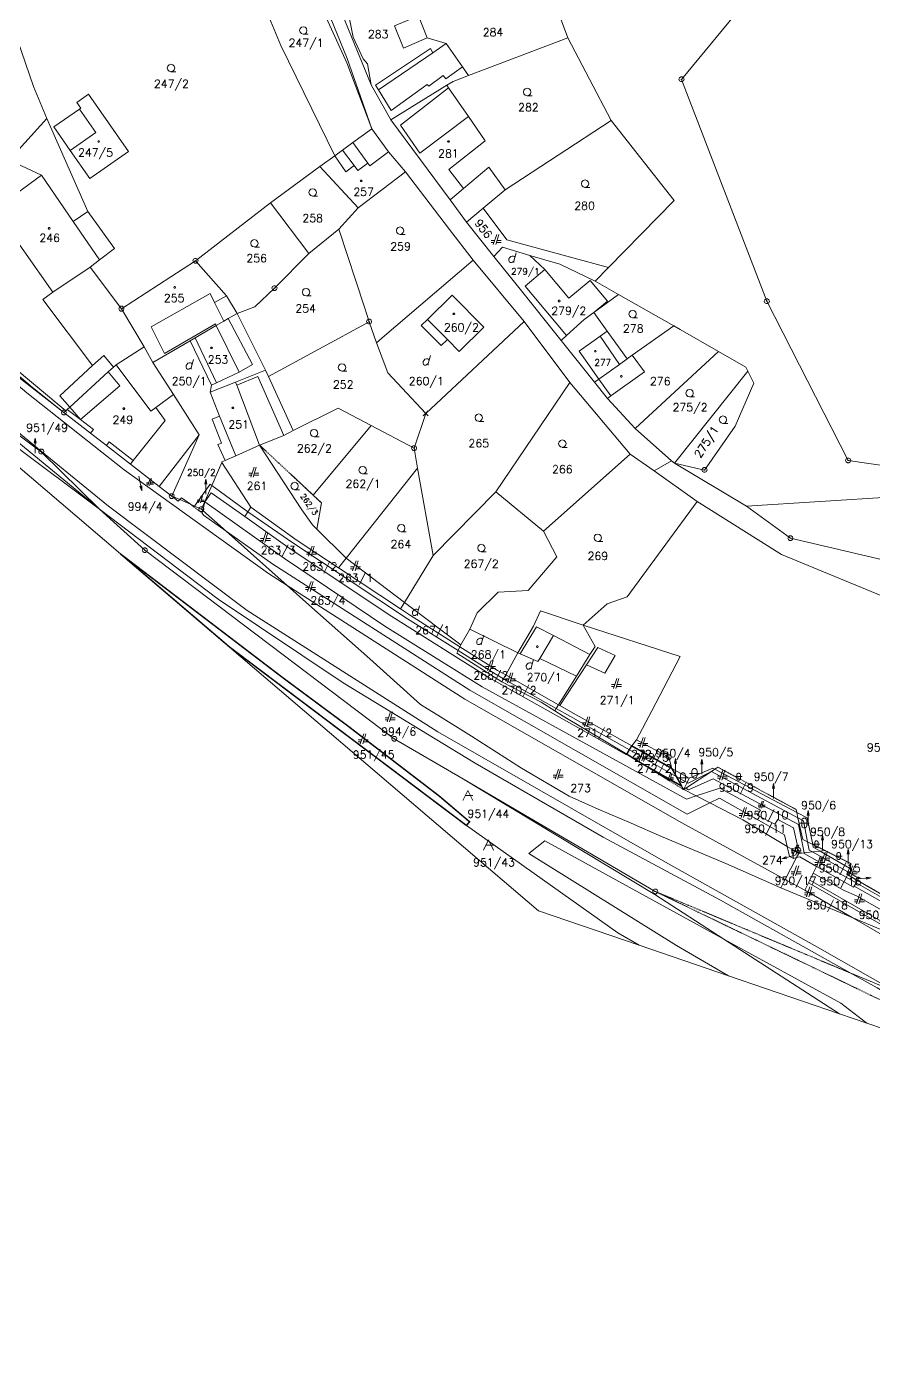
# Model space of a CAD drawing. Extents: x -443817 to 3, y -1171930 to -442383.
# Drawn here: x -443044.8 to -442875.6, y -1171277 to -1171011.7 of the extents above; entities that cross this region are included whole.
import ezdxf
from ezdxf.enums import TextEntityAlignment as Align

# ---------------------------------------------------------------- set-up
doc = ezdxf.new("R2010")
doc.units = 0
doc.header["$LTSCALE"] = 0.5
doc.header["$PDMODE"] = 3
doc.header["$PDSIZE"] = 0.5
for name, pattern in [('DASHDOT', [25.4, 12.7, -6.35, 0, -6.35]), ('DOT', [0.25, 0, -0.25]), ('HIDDEN', [0.375, 0.25, -0.125])]:
    doc.linetypes.add(name, pattern=pattern)
for name, color, linetype, lineweight in [('KATUZ', 7, 'Continuous', 0), ('KLADPAR', 7, 'Continuous', 0), ('ZAPPAR', 7, 'Continuous', 0), ('ZNACKY', 7, 'Continuous', 0), ('ZUOB', 7, 'Continuous', 0)]:
    doc.layers.add(name, color=color, linetype=linetype, lineweight=lineweight)
doc.styles.add('ROMANS', font='romans.shx', dxfattribs={"height": 0.2})

# ---------------------------------------------------------------- blocks, each defined once
blk = doc.blocks.new('$5')
at = {"color": 0}
blk.add_line((-0.12, 0), (0.12, 0), dxfattribs=at)
at = {"color": 0, "flags": 128}
blk.add_lwpolyline([(0.15, 0.48), (0.4, 0.3), (0.5, 0.01), (0.4, -0.28), (0.15, -0.46), (-0.16, -0.46), (-0.41, -0.28), (-0.51, 0.01), (-0.41, 0.3), (-0.16, 0.48), (0.15, 0.48)], dxfattribs=at)
blk = doc.blocks.new('$432')
at = {"color": 0}
for p, q in [((-0.32, 0.8), (-1, 0.8)), ((-1, 0.4), (-0.46, 0.4)), ((0.1, 2), (-0.6, 0)), ((-0.1, 0), (0.5, 2)), ((0.02, 0.4), (1, 0.4)), ((1, 0.8), (0.14, 0.8))]:
    blk.add_line(p, q, dxfattribs=at)
blk = doc.blocks.new('$489')
at = {"color": 0}
blk.add_line((-0.2, 2), (0, 3), dxfattribs=at)
at = {"color": 0, "flags": 128}
blk.add_lwpolyline([(0, 0), (0, 3), (0.2, 2)], dxfattribs=at)
blk = doc.blocks.new('$42')
at = {"color": 0, "flags": 128}
for points in [[(-1, 1), (0.27, 1), (1, 1)], [(-0.5, 1.5), (-0.4, 1.79), (-0.15, 1.97), (0.16, 1.97), (0.41, 1.79), (0.51, 1.5), (0.51, 0.5), (0.41, 0.21), (0.16, 0.03), (-0.15, 0.03), (-0.4, 0.21), (-0.5, 0.5), (-0.5, 1.5)]]:
    blk.add_lwpolyline(points, dxfattribs=at)
blk = doc.blocks.new('$45')
at = {"color": 0, "flags": 128}
blk.add_lwpolyline([(0.09, 0.15), (0.18, 0), (0.09, -0.15), (-0.09, -0.15), (-0.18, 0), (-0.09, 0.15), (0.09, 0.15)], dxfattribs=at)
blk = doc.blocks.new('$431')
at = {"color": 0}
blk.add_line((0.63, 0.99), (0.9, 1.89), dxfattribs=at)
at = {"color": 0, "flags": 128}
blk.add_lwpolyline([(0.45, 0), (0.45, 0.27), (0.63, 0.99), (0.54, 1.17), (0.36, 1.26), (0.09, 1.26), (-0.18, 1.17), (-0.36, 0.99), (-0.54, 0.72), (-0.54, 0.36), (-0.45, 0.09), (-0.27, 0), (0, 0), (0.18, 0.09), (0.45, 0.27)], dxfattribs=at)
blk = doc.blocks.new('$30')
at = {"color": 0, "flags": 128}
blk.add_lwpolyline([(0, 0), (-0.38, 0.1), (-0.65, 0.37), (-0.75, 0.74), (-0.65, 1.11), (-0.38, 1.38), (-0.01, 1.48), (0.36, 1.38), (0.63, 1.11), (0.73, 0.73), (0.63, 0.35), (0.36, 0.08), (-0.02, -0.02), (0.98, -0.02)], dxfattribs=at)
blk = doc.blocks.new('$435')
at = {"color": 0}
blk.add_line((1, 1), (-0.5, 1), dxfattribs=at)
at = {"color": 0, "flags": 128}
blk.add_lwpolyline([(-1, 0), (0, 2), (1, 0)], dxfattribs=at)

msp = doc.modelspace()

# ---------------------------------------------------------------- linework, layer by layer
at = {"layer": 'KATUZ', "color": 7, "linetype": 'Continuous', "flags": 128}
msp.add_lwpolyline([(-442559.78, -1171447.85), (-442637.61, -1171398.25), (-442672.87, -1171375.73), (-442714.3, -1171344.19), (-442731.29, -1171334.99), (-442732.69, -1171323.95), (-442733.02, -1171321.32), (-442788.88, -1171269.23), (-442833.08, -1171235.49), (-442866.25, -1171214.57), (-442876.87, -1171210.94), (-442882.35, -1171209.06), (-442904.52, -1171201.48), (-442922.4, -1171195.36), (-442942.49, -1171188.49), (-443004.25, -1171135.77), (-443026.07, -1171117.15), (-443121.47, -1171035.71), (-443131.1, -1171029.77), (-443133.54, -1171028.27), (-443137.31, -1171025.94), (-443161.32, -1171011.14)], dxfattribs=at)
at = {"layer": 'KLADPAR', "color": 7, "linetype": 'Continuous'}
for p, q in [((-442975.94, -1171091.49), (-442987.52, -1171105.44)), ((-442980.92, -1171118.04), (-442986.8, -1171112.23)), ((-442915.86, -1171160.02), (-442912.4, -1171161.96)), ((-442907.24, -1171160.19), (-442907.93, -1171160.64)), ((-442957.83, -1171162.01), (-442919.16, -1171184.63)), ((-442913.89, -1171163.55), (-442913.48, -1171164.27)), ((-442891.01, -1171168.24), (-442890.88, -1171168.83)), ((-442880.89, -1171181.2), (-442880.69, -1171180.72)), ((-442880.69, -1171180.72), (-442880.37, -1171179.99))]:
    msp.add_line(p, q, dxfattribs=at)
at = {"layer": 'KLADPAR', "color": 7, "linetype": 'DASHDOT'}
for p, q in [((-442987.52, -1171105.44), (-442998.26, -1171095.41)), ((-442921.74, -1171159.13), (-442913.48, -1171164.27)), ((-442907.93, -1171160.64), (-442913.07, -1171164)), ((-442891.01, -1171168.24), (-442906.63, -1171159.79)), ((-442878.76, -1171182.42), (-442880.89, -1171181.2)), ((-442880.18, -1171200.91), (-442919.16, -1171184.63))]:
    msp.add_line(p, q, dxfattribs=at)
at = {"layer": 'KLADPAR', "color": 7, "linetype": 'DOT'}
for p, q in [((-442923.87, -1171155.53), (-442915.86, -1171160.02)), ((-442913.48, -1171164.27), (-442921.74, -1171159.13)), ((-442913.07, -1171164), (-442907.93, -1171160.64)), ((-442906.63, -1171159.79), (-442891.01, -1171168.24)), ((-442887.69, -1171175.23), (-442885.22, -1171176.47)), ((-442880.89, -1171181.2), (-442878.76, -1171182.42))]:
    msp.add_line(p, q, dxfattribs=at)
at = {"layer": 'KLADPAR', "color": 7, "linetype": 'Continuous', "flags": 128}
for points in [[(-442936.63, -1171014.01), (-442956.52, -1171021.51), (-442957.7, -1171019.81), (-442960.94, -1171015.15), (-442964.74, -1171014.03), (-442966.51, -1171009.58), (-442967.75, -1171006.44), (-442975.84, -1171009.07), (-442977.67, -1171002.59), (-442972.64, -1170999.98), (-442975.05, -1170995.21), (-442983.94, -1171000), (-442985.28, -1170997.61), (-442948.54, -1170970.17), (-442944.29, -1170970.9), (-442938.88, -1170975.48), (-442935.77, -1170979.51), (-442935.7, -1170983.8), (-442936.45, -1170990.21), (-442939.16, -1171007.21), (-442936.63, -1171014.01)], [(-443002.01, -1170991.91), (-443001.34, -1170997.85), (-442994.03, -1171015.55), (-442983.21, -1171037.57), (-442986.21, -1171039.73), (-442996.08, -1171046.96), (-443011.06, -1171058.57), (-443025.87, -1171068.15), (-443032.12, -1171059.83), (-443030.24, -1171058.39), (-443027.28, -1171056.12), (-443032.58, -1171048.72), (-443040.75, -1171030.1), (-443043.42, -1171023.74), (-443048.97, -1171007.61), (-443044.17, -1171005.02), (-443033.14, -1170994.4), (-443031.59, -1170993.27), (-443020.97, -1170985.51), (-443019.3, -1170984.29), (-443016.28, -1170985.23), (-443012.63, -1170986.36), (-443006.01, -1170989.2), (-443002.01, -1170991.91)], [(-443001.34, -1170997.85), (-443002.01, -1170991.91), (-442998.07, -1170994.75), (-442992.83, -1170999.13), (-442989.09, -1171002.97), (-442985.25, -1171009.18), (-442980.78, -1171018.97), (-442975.84, -1171032.16), (-442979.64, -1171034.93), (-442981.71, -1171036.44), (-442983.21, -1171037.57), (-442994.03, -1171015.55), (-443001.34, -1170997.85)], [(-442956.52, -1171021.51), (-442959.57, -1171022.74), (-442960.8, -1171023.49), (-442972.05, -1171030.36), (-442975.96, -1171023.38), (-442976.65, -1171019.19), (-442977.56, -1171018.19), (-442979.55, -1171013.87), (-442981.42, -1171004.49), (-442983.94, -1171000), (-442975.05, -1170995.21), (-442972.64, -1170999.98), (-442977.67, -1171002.59), (-442975.84, -1171009.07), (-442967.75, -1171006.44), (-442966.51, -1171009.58), (-442964.74, -1171014.03), (-442960.94, -1171015.15), (-442957.7, -1171019.81), (-442956.52, -1171021.51)], [(-442927.96, -1171030.53), (-442949.15, -1171044.41), (-442952.42, -1171039.88), (-442957.48, -1171044.11), (-442960.42, -1171040.31), (-442953.13, -1171034.59), (-442956.5, -1171029.72), (-442960.47, -1171023.97), (-442960.8, -1171023.49), (-442959.57, -1171022.74), (-442956.52, -1171021.51), (-442936.63, -1171014.01), (-442927.96, -1171030.53)], [(-443034.78, -1171026.94), (-443034.01, -1171028.05), (-443034.28, -1171028.24), (-443039.38, -1171031.77), (-443036.11, -1171036.51), (-443032.18, -1171042.12), (-443024.43, -1171036.72), (-443032.42, -1171025.25), (-443034.78, -1171026.94)], [(-443034.01, -1171028.05), (-443034.78, -1171026.94), (-443032.42, -1171025.25), (-443024.43, -1171036.72), (-443032.18, -1171042.12), (-443036.11, -1171036.51), (-443039.38, -1171031.77), (-443034.28, -1171028.24), (-443034.01, -1171028.05)], [(-442949.15, -1171044.41), (-442953.53, -1171048.03), (-442956.91, -1171050.83), (-442960.18, -1171046.37), (-442972.05, -1171030.36), (-442960.8, -1171023.49), (-442960.47, -1171023.97), (-442956.5, -1171029.72), (-442953.13, -1171034.59), (-442960.42, -1171040.31), (-442957.48, -1171044.11), (-442952.42, -1171039.88), (-442949.15, -1171044.41)], [(-443032.12, -1171059.83), (-443025.87, -1171068.15), (-443021.33, -1171075.75), (-443026.89, -1171079.34), (-443027.45, -1171079.81), (-443028.55, -1171080.74), (-443036.21, -1171087.84), (-443038.21, -1171085.58), (-443031.66, -1171079.53), (-443041.56, -1171066.31), (-443039.56, -1171064.81), (-443051.24, -1171048.29), (-443041.87, -1171041.48), (-443047.81, -1171038.67), (-443048.28, -1171038.45), (-443040.75, -1171030.1), (-443032.58, -1171048.72), (-443027.28, -1171056.12), (-443030.24, -1171058.39), (-443032.12, -1171059.83)], [(-442953.53, -1171048.03), (-442949.15, -1171044.41), (-442927.96, -1171030.53), (-442915.39, -1171046.52), (-442928.5, -1171059.91), (-442948.81, -1171054.37), (-442953.53, -1171048.03)], [(-442986.21, -1171039.73), (-442983.21, -1171037.57), (-442981.71, -1171036.44), (-442979.64, -1171034.93), (-442975.84, -1171032.16), (-442972.47, -1171036.81), (-442969.07, -1171040.76), (-442978.57, -1171048), (-442986.21, -1171039.73)], [(-443047.81, -1171038.67), (-443041.87, -1171041.48), (-443051.24, -1171048.29), (-443039.56, -1171064.81), (-443041.56, -1171066.31), (-443031.66, -1171079.53), (-443038.21, -1171085.58), (-443036.21, -1171087.84), (-443036.69, -1171088.29), (-443036.96, -1171088.54), (-443037.36, -1171088.91), (-443043.61, -1171083.91), (-443067.11, -1171064.02), (-443072.41, -1171059.11), (-443078.53, -1171051.75), (-443048.28, -1171038.45), (-443047.81, -1171038.67)], [(-443085.27, -1171062.37), (-443080.21, -1171066.36), (-443067.74, -1171077.26), (-443065.88, -1171078.81), (-443053.6, -1171089.08), (-443030.25, -1171108.2), (-443047.75, -1171095.07), (-443111.09, -1171041.93), (-443112.34, -1171040.41), (-443107.67, -1171044.71), (-443085.27, -1171062.37)], [(-442982.43, -1171052.27), (-442988.43, -1171057.09), (-442996.08, -1171046.96), (-442986.21, -1171039.73), (-442978.57, -1171048), (-442982.43, -1171052.27)], [(-442974.85, -1171074.97), (-442976.35, -1171070.74), (-442977.31, -1171067.82), (-442982.43, -1171052.27), (-442978.57, -1171048), (-442969.07, -1171040.76), (-442960.27, -1171052.28), (-442955.56, -1171058.45), (-442973.73, -1171074), (-442974.85, -1171074.97)], [(-442988.43, -1171057.09), (-442995.27, -1171064.03), (-442999.22, -1171067.74), (-443002.72, -1171069.07), (-443004.87, -1171065.58), (-443011.06, -1171058.57), (-442996.08, -1171046.96), (-442988.43, -1171057.09)], [(-442948.81, -1171054.37), (-442928.5, -1171059.91), (-442931.16, -1171062.67), (-442938.23, -1171059.25), (-442944.23, -1171057.48), (-442949.73, -1171055.85), (-442951.43, -1171057.68), (-442956.91, -1171050.83), (-442953.53, -1171048.03), (-442948.81, -1171054.37)], [(-442976.35, -1171070.74), (-442996.44, -1171081.72), (-442997.09, -1171080.42), (-443002.72, -1171069.07), (-442999.22, -1171067.74), (-442995.27, -1171064.03), (-442988.43, -1171057.09), (-442982.43, -1171052.27), (-442977.31, -1171067.82), (-442976.35, -1171070.74)], [(-443009.89, -1171108.21), (-443009.59, -1171108.47), (-443004.9, -1171112.64), (-442992.73, -1171123.46), (-442996.49, -1171121.06), (-443025.31, -1171100.36), (-443044.78, -1171084.98), (-443068.17, -1171065.22), (-443078.9, -1171055.31), (-443077.75, -1171054.16), (-443072.41, -1171059.11), (-443067.41, -1171065.12), (-443053.79, -1171076.19), (-443037.36, -1171088.91), (-443032.02, -1171093.05), (-443028.84, -1171095.51), (-443024.07, -1171099.2), (-443018.31, -1171103.66), (-443015.8, -1171105.6), (-443014.21, -1171106.3), (-443012.08, -1171107.24), (-443011.27, -1171107.6), (-443009.89, -1171108.21)], [(-442926.53, -1171065.3), (-442931.42, -1171068.87), (-442928.72, -1171066.63), (-442932.15, -1171062.51), (-442936.42, -1171066.07), (-442941.24, -1171060.32), (-442945.17, -1171063.61), (-442936.91, -1171073.49), (-442938, -1171074.47), (-442946.43, -1171063.93), (-442951.43, -1171057.68), (-442949.73, -1171055.85), (-442944.23, -1171057.48), (-442938.23, -1171059.25), (-442931.16, -1171062.67), (-442926.53, -1171065.3)], [(-443037.36, -1171088.91), (-443053.79, -1171076.19), (-443067.41, -1171065.12), (-443072.41, -1171059.11), (-443067.11, -1171064.02), (-443043.61, -1171083.91), (-443037.36, -1171088.91)], [(-443002.72, -1171069.07), (-443004.52, -1171070.12), (-443005.39, -1171070.63), (-443006.9, -1171071.5), (-443011.15, -1171073.97), (-443012.15, -1171074.55), (-443019.62, -1171078.89), (-443021.33, -1171075.75), (-443025.87, -1171068.15), (-443011.06, -1171058.57), (-443004.87, -1171065.58), (-443002.72, -1171069.07)], [(-442965.05, -1171089.09), (-442972.63, -1171080.96), (-442974.85, -1171074.97), (-442973.73, -1171074), (-442955.56, -1171058.45), (-442945.38, -1171070.71), (-442965.05, -1171089.09)], [(-442933.37, -1171070.33), (-442936.91, -1171073.49), (-442945.17, -1171063.61), (-442941.24, -1171060.32), (-442936.42, -1171066.07), (-442932.15, -1171062.51), (-442928.72, -1171066.63), (-442931.42, -1171068.87), (-442933.37, -1171070.33)], [(-442960.71, -1171074.32), (-442958.39, -1171076.69), (-442953.44, -1171071.86), (-442959.73, -1171065.42), (-442964.71, -1171070.27), (-442965.96, -1171071.51), (-442961.94, -1171075.52), (-442960.71, -1171074.32)], [(-442958.39, -1171076.69), (-442960.71, -1171074.32), (-442961.94, -1171075.52), (-442965.96, -1171071.51), (-442964.71, -1171070.27), (-442959.73, -1171065.42), (-442953.44, -1171071.86), (-442958.39, -1171076.69)], [(-442923.78, -1171077.45), (-442924.79, -1171078.18), (-442928.75, -1171072.62), (-442931.42, -1171068.87), (-442926.53, -1171065.3), (-442915.47, -1171071.59), (-442923.78, -1171077.45)], [(-442997.09, -1171080.42), (-443003.07, -1171082.8), (-443008.14, -1171084.82), (-443007.86, -1171083.4), (-443012.15, -1171074.55), (-443011.15, -1171073.97), (-443006.9, -1171071.5), (-443005.39, -1171070.63), (-443004.52, -1171070.12), (-443002.72, -1171069.07), (-442997.09, -1171080.42)], [(-442991.55, -1171092.51), (-442996.44, -1171081.72), (-442976.35, -1171070.74), (-442974.85, -1171074.97), (-442972.63, -1171080.96), (-442965.05, -1171089.09), (-442967.37, -1171096.01), (-442975.94, -1171091.49), (-442982.52, -1171088.02), (-442991.55, -1171092.51)], [(-442963.55, -1171117.46), (-442966.66, -1171099.99), (-442967.37, -1171096.01), (-442965.05, -1171089.09), (-442945.38, -1171070.71), (-442936.21, -1171082.88), (-442951.04, -1171104.77), (-442963.55, -1171117.46)], [(-442924.79, -1171078.18), (-442926.31, -1171079.27), (-442930.42, -1171082.23), (-442931.29, -1171082.85), (-442938, -1171074.47), (-442936.91, -1171073.49), (-442933.37, -1171070.33), (-442931.42, -1171068.87), (-442928.75, -1171072.62), (-442924.79, -1171078.18)], [(-442906.54, -1171076.72), (-442923.2, -1171092.1), (-442928.71, -1171086.07), (-442931.29, -1171082.85), (-442930.42, -1171082.23), (-442926.31, -1171079.27), (-442924.79, -1171078.18), (-442923.78, -1171077.45), (-442915.47, -1171071.59), (-442914.21, -1171072.3), (-442906.54, -1171076.72)], [(-443015.8, -1171105.6), (-443018.31, -1171103.66), (-443024.07, -1171099.2), (-443028.84, -1171095.51), (-443032.02, -1171093.05), (-443037.36, -1171088.91), (-443036.96, -1171088.54), (-443036.69, -1171088.29), (-443036.21, -1171087.84), (-443028.55, -1171080.74), (-443027.45, -1171079.81), (-443026.89, -1171079.34), (-443021.33, -1171075.75), (-443019.62, -1171078.89), (-443015.48, -1171085.32), (-443010.32, -1171093.33), (-443015.8, -1171105.6)], [(-443005.13, -1171098.48), (-443005.77, -1171098.76), (-443005.83, -1171098.9), (-443007.82, -1171103.47), (-443008.13, -1171103.24), (-443011.27, -1171107.6), (-443012.08, -1171107.24), (-443014.21, -1171106.3), (-443015.8, -1171105.6), (-443010.32, -1171093.33), (-443015.48, -1171085.32), (-443019.62, -1171078.89), (-443012.15, -1171074.55), (-443007.86, -1171083.4), (-443008.14, -1171084.82), (-443006.28, -1171089.61), (-443007.73, -1171090.24), (-443005.84, -1171094.99), (-443006.62, -1171095.31), (-443005.13, -1171098.48)], [(-442900.68, -1171080.63), (-442915.32, -1171099.04), (-442915.95, -1171098.54), (-442923.2, -1171092.1), (-442906.54, -1171076.72), (-442901.08, -1171079.86), (-442900.68, -1171080.63)], [(-442998.26, -1171095.41), (-443003.02, -1171097.53), (-443005.13, -1171098.48), (-443006.62, -1171095.31), (-443005.84, -1171094.99), (-443007.73, -1171090.24), (-443006.28, -1171089.61), (-443008.14, -1171084.82), (-443003.07, -1171082.8), (-442997.09, -1171080.42), (-442996.44, -1171081.72), (-442991.55, -1171092.51), (-442993.4, -1171093.52), (-442998.26, -1171095.41)], [(-442915.32, -1171099.04), (-442900.68, -1171080.63), (-442899.43, -1171083.02), (-442903.22, -1171091.59), (-442909.32, -1171100.39), (-442915.32, -1171099.04)], [(-442980.92, -1171118.04), (-442982.47, -1171119.97), (-442990.96, -1171114.35), (-442999.97, -1171107.82), (-443005.83, -1171098.9), (-443005.77, -1171098.76), (-443005.13, -1171098.48), (-443003.02, -1171097.53), (-442998.26, -1171095.41), (-442989.82, -1171108.34), (-442987.69, -1171111.35), (-442986.8, -1171112.23), (-442980.92, -1171118.04)], [(-442933.55, -1171131.38), (-442942.11, -1171128.53), (-442943.49, -1171131.62), (-442946.63, -1171136.93), (-442956.21, -1171132.22), (-442954.75, -1171128.94), (-442950.56, -1171124.79), (-442944.57, -1171124.48), (-442938.81, -1171117.72), (-442941.5, -1171112.61), (-442924.16, -1171097.2), (-442919.41, -1171100.57), (-442910.81, -1171106.68), (-442924.8, -1171125.74), (-442928.79, -1171127.13), (-442933.55, -1171131.38)], [(-442970.11, -1171128.15), (-442968.32, -1171129.33), (-442958.2, -1171135.7), (-442958.57, -1171136.48), (-442958.82, -1171137), (-442949.81, -1171142.73), (-442942, -1171146.77), (-442939.26, -1171148.52), (-442937.55, -1171149.6), (-442924.86, -1171157.18), (-442924.94, -1171157.33), (-442952.55, -1171141.78), (-442971.85, -1171129.64), (-442992.16, -1171116.12), (-443001.23, -1171109.67), (-443007.91, -1171104.92), (-443009.19, -1171106.77), (-443009.59, -1171108.47), (-443009.89, -1171108.21), (-443007.82, -1171103.47), (-443005.83, -1171098.9), (-442999.97, -1171107.82), (-442990.96, -1171114.35), (-442982.47, -1171119.97), (-442970.11, -1171128.15)], [(-442956.21, -1171132.22), (-442958.01, -1171135.31), (-442969.31, -1171126.84), (-442963.55, -1171117.46), (-442951.04, -1171104.77), (-442941.5, -1171112.61), (-442938.81, -1171117.72), (-442944.57, -1171124.48), (-442950.56, -1171124.79), (-442954.75, -1171128.94), (-442956.21, -1171132.22)], [(-442910.98, -1171165.54), (-442908.27, -1171166.92), (-442901.66, -1171170.29), (-442892.79, -1171175.62), (-442891.88, -1171176.17), (-442891.5, -1171178.01), (-442890.93, -1171177.87), (-442893.2, -1171182.24), (-442913.87, -1171170.9), (-442957.2, -1171146.16), (-442992.73, -1171123.46), (-443004.9, -1171112.64), (-443009.59, -1171108.47), (-443009.19, -1171106.77), (-442993.27, -1171118.1), (-442973.25, -1171131.61), (-442953.76, -1171143.71), (-442912.94, -1171166.21), (-442910.98, -1171165.54)], [(-442893.2, -1171182.24), (-442893.6, -1171183), (-442894.07, -1171183.9), (-442905.03, -1171179.05), (-442917.95, -1171173.66), (-442923.95, -1171170.95), (-442930.59, -1171168.17), (-442936.34, -1171165.61), (-442945.88, -1171159.98), (-442955.92, -1171153.59), (-442962.64, -1171149.36), (-442964.66, -1171148.14), (-442966.1, -1171147.27), (-442976.24, -1171138.15), (-442988.4, -1171127.31), (-442992.73, -1171123.46), (-442957.2, -1171146.16), (-442913.87, -1171170.9), (-442893.2, -1171182.24)], [(-442958.01, -1171135.31), (-442958.2, -1171135.7), (-442968.32, -1171129.33), (-442970.11, -1171128.15), (-442969.31, -1171126.84), (-442958.01, -1171135.31)], [(-442933.55, -1171131.38), (-442931.18, -1171135.65), (-442932.21, -1171137.28), (-442934.91, -1171141.57), (-442938.53, -1171147.3), (-442949.05, -1171141.35), (-442946.63, -1171136.93), (-442943.49, -1171131.62), (-442942.11, -1171128.53), (-442933.55, -1171131.38)], [(-442922.92, -1171154.35), (-442923.87, -1171155.53), (-442935.59, -1171148.96), (-442938.23, -1171147.47), (-442938.53, -1171147.3), (-442934.91, -1171141.57), (-442932.21, -1171137.28), (-442931.18, -1171135.65), (-442933.55, -1171131.38), (-442914.17, -1171137.69), (-442919.85, -1171148.49), (-442922.92, -1171154.35)], [(-442946.63, -1171136.93), (-442949.05, -1171141.35), (-442950.67, -1171140.43), (-442958.2, -1171135.7), (-442958.01, -1171135.31), (-442956.21, -1171132.22), (-442946.63, -1171136.93)], [(-442958.2, -1171135.7), (-442950.67, -1171140.43), (-442949.05, -1171141.35), (-442949.47, -1171142.11), (-442949.81, -1171142.73), (-442958.82, -1171137), (-442958.57, -1171136.48), (-442958.2, -1171135.7)], [(-442949.05, -1171141.35), (-442938.53, -1171147.3), (-442938.96, -1171148.03), (-442939.26, -1171148.52), (-442942, -1171146.77), (-442949.81, -1171142.73), (-442949.47, -1171142.11), (-442949.05, -1171141.35)], [(-442889.41, -1171176.9), (-442890.48, -1171177.01), (-442891.88, -1171176.17), (-442891.9, -1171176.08), (-442890.66, -1171175.79), (-442891.5, -1171171.93), (-442894.64, -1171170.23), (-442895.28, -1171171.2), (-442898.77, -1171169.35), (-442898.16, -1171168.35), (-442906.29, -1171163.95), (-442910.98, -1171165.54), (-442913.48, -1171164.27), (-442913.07, -1171164), (-442912.51, -1171164.32), (-442907.57, -1171162.09), (-442890.52, -1171171.22), (-442889.41, -1171176.9)], [(-442891.9, -1171176.08), (-442891.88, -1171176.17), (-442892.79, -1171175.62), (-442901.66, -1171170.29), (-442908.27, -1171166.92), (-442910.98, -1171165.54), (-442906.29, -1171163.95), (-442898.16, -1171168.35), (-442898.77, -1171169.35), (-442895.28, -1171171.2), (-442894.64, -1171170.23), (-442891.5, -1171171.93), (-442890.66, -1171175.79), (-442891.9, -1171176.08)], [(-442890.64, -1171169.91), (-442890.88, -1171168.83), (-442888.82, -1171169.92), (-442887.69, -1171175.23), (-442888.72, -1171174.71), (-442889.68, -1171174.23), (-442890.64, -1171169.91)], [(-442879.04, -1171182.92), (-442879.4, -1171183.55), (-442879.57, -1171183.78), (-442880.75, -1171183.13), (-442886.94, -1171179.66), (-442890.29, -1171177.72), (-442890.93, -1171177.87), (-442890.48, -1171177.01), (-442889.41, -1171176.9), (-442889.38, -1171177.07), (-442879.04, -1171182.92)], [(-442886.94, -1171179.66), (-442887.61, -1171180.94), (-442888.28, -1171182.34), (-442888.53, -1171182.87), (-442889.28, -1171184.39), (-442893.2, -1171182.24), (-442890.93, -1171177.87), (-442890.29, -1171177.72), (-442886.94, -1171179.66)], [(-442888.28, -1171182.34), (-442863.23, -1171196.74), (-442867.52, -1171194.95), (-442879.82, -1171189.83), (-442894.07, -1171183.9), (-442893.6, -1171183), (-442893.2, -1171182.24), (-442889.28, -1171184.39), (-442888.53, -1171182.87), (-442888.28, -1171182.34)], [(-442878.94, -1171185.48), (-442849.7, -1171202.05), (-442828.23, -1171215.56), (-442851.55, -1171201.6), (-442863.23, -1171196.74), (-442888.28, -1171182.34), (-442887.61, -1171180.94), (-442881.38, -1171184.42), (-442878.94, -1171185.48)]]:
    msp.add_lwpolyline(points, close=True, dxfattribs=at)
for points in [[(-442882.43, -1170984.06), (-442913.91, -1171022.3), (-442896.86, -1171066.67), (-442880.6, -1171098.47), (-442871.89, -1171099.74)], [(-442576.87, -1171137.91), (-442596.34, -1171133.34), (-442627.72, -1171129.85), (-442629.6, -1171133.48), (-442677.26, -1171120.03), (-442727.09, -1171101.34), (-442743.65, -1171097.57), (-442784.04, -1171094.89), (-442797.26, -1171089.37), (-442811.81, -1171092.15), (-442860.78, -1171101.18), (-442871.76, -1171102.18), (-442871.89, -1171099.74), (-442880.6, -1171098.47), (-442896.86, -1171066.67), (-442913.91, -1171022.3), (-442882.43, -1170984.06)], [(-442981.42, -1171004.49), (-442979.55, -1171013.87), (-442977.56, -1171018.19), (-442976.65, -1171019.19), (-442975.96, -1171023.38), (-442972.05, -1171030.36), (-442960.18, -1171046.37), (-442956.91, -1171050.83), (-442951.43, -1171057.68), (-442946.43, -1171063.93), (-442938, -1171074.47), (-442931.29, -1171082.85), (-442928.71, -1171086.07), (-442923.2, -1171092.1), (-442915.95, -1171098.54), (-442919.41, -1171100.57), (-442924.16, -1171097.2), (-442936.21, -1171082.88), (-442945.38, -1171070.71), (-442955.56, -1171058.45), (-442960.27, -1171052.28), (-442969.07, -1171040.76), (-442972.47, -1171036.81), (-442975.84, -1171032.16), (-442980.78, -1171018.97), (-442985.25, -1171009.18)], [(-442870.29, -1171119.16), (-442892.14, -1171114.01), (-442900.95, -1171107.6), (-442915.32, -1171099.04), (-442915.32, -1171099.04), (-442909.32, -1171100.39), (-442903.22, -1171091.59), (-442899.43, -1171083.02), (-442900.68, -1171080.63), (-442901.08, -1171079.86), (-442906.54, -1171076.72), (-442914.21, -1171072.3), (-442915.47, -1171071.59), (-442926.53, -1171065.3), (-442931.16, -1171062.67), (-442928.5, -1171059.91), (-442915.39, -1171046.52), (-442927.96, -1171030.53), (-442936.63, -1171014.01), (-442939.16, -1171007.21)], [(-443048.97, -1171007.61), (-443043.42, -1171023.74), (-443040.75, -1171030.1), (-443048.28, -1171038.45), (-443078.53, -1171051.75), (-443081.43, -1171048.81), (-443063.93, -1171040.16), (-443056.19, -1171036.33), (-443051.83, -1171033.17), (-443049.58, -1171031), (-443047.86, -1171026.58), (-443048.95, -1171021.49), (-443052.24, -1171012.85), (-443053.62, -1171008.14)], [(-443026.07, -1171117.15), (-443121.47, -1171035.71), (-443131.1, -1171029.77), (-443133.54, -1171028.27), (-443130.11, -1171024.03), (-443112.34, -1171040.41), (-443111.09, -1171041.93), (-443047.75, -1171095.07), (-443030.25, -1171108.2), (-443021.18, -1171116.41), (-442971.33, -1171154.1), (-442957.83, -1171162.01), (-442919.27, -1171185.23), (-442905.44, -1171194.16), (-442882.35, -1171209.06)], [(-443068.17, -1171065.22), (-443044.78, -1171084.98), (-443025.31, -1171100.36), (-442996.49, -1171121.06), (-442992.73, -1171123.46), (-442988.4, -1171127.31), (-442976.24, -1171138.15), (-442966.1, -1171147.27), (-442964.66, -1171148.14), (-442962.64, -1171149.36), (-442955.92, -1171153.59), (-442945.88, -1171159.98), (-442936.34, -1171165.61), (-442930.59, -1171168.17), (-442923.95, -1171170.95), (-442917.95, -1171173.66), (-442905.03, -1171179.05), (-442894.07, -1171183.9), (-442879.82, -1171189.83), (-442867.52, -1171194.95)], [(-442870.94, -1171204.76), (-442880.18, -1171200.91), (-442906.13, -1171186.39), (-442929.57, -1171173.75), (-442955.13, -1171159), (-442981.56, -1171142.9), (-443006.53, -1171126.23), (-443030.25, -1171108.2), (-443041.83, -1171096.82), (-443065.88, -1171078.81)], [(-442998.26, -1171095.41), (-442993.4, -1171093.52), (-442991.55, -1171092.51), (-442982.52, -1171088.02), (-442975.94, -1171091.49)], [(-442987.52, -1171105.44), (-442975.94, -1171091.49), (-442967.37, -1171096.01), (-442966.66, -1171099.99), (-442980.92, -1171118.04)], [(-442986.8, -1171112.23), (-442987.69, -1171111.35), (-442989.82, -1171108.34), (-442998.26, -1171095.41)], [(-442850.46, -1171135.18), (-442893.9, -1171117.27), (-442910.81, -1171106.68), (-442919.41, -1171100.57), (-442915.95, -1171098.54), (-442915.32, -1171099.04), (-442900.95, -1171107.6), (-442892.14, -1171114.01), (-442870.29, -1171119.16)], [(-442913.48, -1171164.27), (-442910.98, -1171165.54), (-442912.94, -1171166.21), (-442953.76, -1171143.71), (-442973.25, -1171131.61), (-442993.27, -1171118.1), (-443009.19, -1171106.77), (-443007.91, -1171104.92), (-443001.23, -1171109.67), (-442992.16, -1171116.12), (-442971.85, -1171129.64), (-442952.55, -1171141.78), (-442924.94, -1171157.33), (-442924.86, -1171157.18)], [(-443030.25, -1171108.2), (-443006.53, -1171126.23), (-442981.56, -1171142.9), (-442955.13, -1171159), (-442929.57, -1171173.75), (-442906.13, -1171186.39), (-442880.18, -1171200.91)], [(-442919.16, -1171184.63), (-442957.83, -1171162.01), (-442971.33, -1171154.1), (-443021.18, -1171116.41), (-443030.25, -1171108.2)], [(-442906.63, -1171159.79), (-442907.24, -1171160.19), (-442907.68, -1171159.96), (-442912.4, -1171161.96), (-442915.86, -1171160.02), (-442916.46, -1171157.79), (-442922.92, -1171154.35), (-442919.85, -1171148.49), (-442914.17, -1171137.69), (-442933.55, -1171131.38), (-442928.79, -1171127.13), (-442924.8, -1171125.74), (-442910.81, -1171106.68), (-442893.9, -1171117.27), (-442850.46, -1171135.18), (-442824.17, -1171141.8)], [(-442922.4, -1171195.36), (-442942.49, -1171188.49), (-443004.25, -1171135.77)], [(-442924.86, -1171157.18), (-442937.55, -1171149.6), (-442939.26, -1171148.52), (-442938.96, -1171148.03), (-442938.53, -1171147.3)], [(-442938.53, -1171147.3), (-442938.23, -1171147.47), (-442935.59, -1171148.96), (-442923.87, -1171155.53)], [(-442923.87, -1171155.53), (-442922.92, -1171154.35), (-442916.46, -1171157.79), (-442915.86, -1171160.02)], [(-442913.07, -1171164), (-442913.48, -1171164.27), (-442913.3, -1171163.88), (-442912.82, -1171162.85), (-442912.4, -1171161.96), (-442907.68, -1171159.96), (-442907.24, -1171160.19)], [(-442907.93, -1171160.64), (-442907.24, -1171160.19), (-442890.88, -1171168.83)], [(-442890.88, -1171168.83), (-442907.24, -1171160.19), (-442906.63, -1171159.79)], [(-442794.11, -1171258.8), (-442761.05, -1171288.71), (-442740.07, -1171308.64), (-442710.02, -1171336.36), (-442709.18, -1171337.09), (-442694.85, -1171351.16), (-442732.69, -1171323.95), (-442733.02, -1171321.32), (-442788.88, -1171269.23), (-442833.08, -1171235.49), (-442866.25, -1171214.57), (-442876.87, -1171210.94), (-442882.35, -1171209.06), (-442905.44, -1171194.16), (-442919.27, -1171185.23), (-442957.83, -1171162.01)], [(-442912.4, -1171161.96), (-442912.82, -1171162.85), (-442913.3, -1171163.88), (-442913.48, -1171164.27), (-442913.89, -1171163.55)], [(-442890.88, -1171168.83), (-442890.64, -1171169.91), (-442889.68, -1171174.23), (-442888.72, -1171174.71), (-442887.69, -1171175.23), (-442887.57, -1171175.79), (-442886.23, -1171176.57), (-442887.75, -1171176.73), (-442889.41, -1171176.9), (-442890.52, -1171171.22), (-442907.57, -1171162.09), (-442912.51, -1171164.32), (-442913.07, -1171164)], [(-442887.69, -1171175.23), (-442888.82, -1171169.92), (-442890.88, -1171168.83), (-442891.01, -1171168.24)], [(-442956.91, -1171171.43), (-442926.67, -1171192.89), (-442922.4, -1171195.36)], [(-442882.35, -1171209.06), (-442904.52, -1171201.48), (-442922.4, -1171195.36), (-442926.67, -1171192.89), (-442956.91, -1171171.43)], [(-442878.76, -1171182.42), (-442879.04, -1171182.92), (-442889.38, -1171177.07), (-442889.41, -1171176.9), (-442887.75, -1171176.73), (-442886.23, -1171176.57), (-442880.37, -1171179.99)], [(-442885.22, -1171176.47), (-442886.23, -1171176.57), (-442887.57, -1171175.79), (-442887.69, -1171175.23)], [(-442880.37, -1171179.99), (-442886.23, -1171176.57), (-442885.22, -1171176.47)], [(-442849.7, -1171202.05), (-442878.94, -1171185.48), (-442881.38, -1171184.42), (-442887.61, -1171180.94), (-442886.94, -1171179.66), (-442880.75, -1171183.13), (-442879.57, -1171183.78), (-442879.4, -1171183.55), (-442879.04, -1171182.92), (-442848.66, -1171200.21)], [(-442880.37, -1171179.99), (-442880.69, -1171180.72), (-442880.89, -1171181.2)], [(-442794.78, -1171235.5), (-442804.26, -1171228.08), (-442805.2, -1171229.31), (-442827.75, -1171213.32), (-442838.38, -1171206.55), (-442837.59, -1171205.17), (-442847.85, -1171198.87), (-442848.66, -1171200.21), (-442879.04, -1171182.92), (-442878.76, -1171182.42)], [(-442794.11, -1171258.8), (-442824.69, -1171234.99), (-442845.42, -1171221.24), (-442874.79, -1171203.92), (-442880.18, -1171200.91), (-442870.94, -1171204.76)], [(-442880.18, -1171200.91), (-442874.79, -1171203.92), (-442845.42, -1171221.24), (-442824.69, -1171234.99), (-442794.11, -1171258.8)]]:
    msp.add_lwpolyline(points, dxfattribs=at)
at = {"layer": 'KLADPAR', "color": 7, "linetype": 'DOT'}
for points in [[(-442998.26, -1171095.41), (-442987.52, -1171105.44), (-442985.89, -1171106.97), (-442986.8, -1171112.23)], [(-443026.07, -1171117.15), (-442993.8, -1171141.76), (-442980.92, -1171151.31), (-442962.35, -1171165.55), (-442956.28, -1171170.7), (-442956.91, -1171171.43), (-443004.25, -1171135.77)], [(-442913.89, -1171163.55), (-442921.74, -1171159.13), (-442924.86, -1171157.18), (-442924.34, -1171156.31), (-442923.87, -1171155.53)], [(-442913.89, -1171163.55), (-442914.96, -1171161.63), (-442915.86, -1171160.02)], [(-442885.22, -1171176.47), (-442879.99, -1171179.09), (-442880.37, -1171179.99)], [(-442880.37, -1171179.99), (-442879.84, -1171180.3), (-442880.18, -1171181.01), (-442878.5, -1171181.96), (-442878.76, -1171182.42)], [(-442878.76, -1171182.42), (-442850.87, -1171198.42), (-442850.09, -1171195.55), (-442835.3, -1171204.17), (-442837.64, -1171205.99), (-442806.08, -1171226.97), (-442805.19, -1171223.88), (-442791.7, -1171234.44), (-442794.78, -1171235.91), (-442781.41, -1171248.37), (-442775.38, -1171253.98), (-442774.13, -1171250.43), (-442761.84, -1171261.76), (-442763.87, -1171262.28)], [(-442794.11, -1171258.8), (-442827.69, -1171234.48), (-442861.58, -1171212.36), (-442919.16, -1171184.63), (-442880.18, -1171200.91)]]:
    msp.add_lwpolyline(points, dxfattribs=at)
at = {"layer": 'KLADPAR', "color": 7, "linetype": 'DASHDOT'}
for points in [[(-442986.8, -1171112.23), (-442985.89, -1171106.97), (-442987.52, -1171105.44)], [(-442765.6, -1171238.13), (-442781.41, -1171248.37), (-442794.78, -1171235.91), (-442791.7, -1171234.44), (-442805.19, -1171223.88), (-442806.08, -1171226.97), (-442837.64, -1171205.99), (-442835.3, -1171204.17), (-442850.09, -1171195.55), (-442850.87, -1171198.42), (-442878.76, -1171182.42), (-442878.5, -1171181.96), (-442880.18, -1171181.01), (-442879.84, -1171180.3), (-442880.37, -1171179.99), (-442879.99, -1171179.09), (-442885.22, -1171176.47), (-442887.69, -1171175.23)], [(-442919.16, -1171184.63), (-442861.58, -1171212.36), (-442827.69, -1171234.48), (-442794.11, -1171258.8)]]:
    msp.add_lwpolyline(points, dxfattribs=at)
at = {"layer": 'KLADPAR', "color": 7, "linetype": 'DASHDOT', "const_width": 0.3}
for points in [[(-443004.25, -1171135.77), (-443026.07, -1171117.15)], [(-442956.91, -1171171.43), (-442956.28, -1171170.7), (-442962.35, -1171165.55), (-442980.92, -1171151.31), (-442993.8, -1171141.76), (-443026.07, -1171117.15)], [(-443004.25, -1171135.77), (-442956.91, -1171171.43)], [(-442923.87, -1171155.53), (-442924.34, -1171156.31), (-442924.86, -1171157.18)], [(-442915.86, -1171160.02), (-442923.87, -1171155.53)], [(-442924.86, -1171157.18), (-442921.74, -1171159.13)], [(-442921.74, -1171159.13), (-442913.89, -1171163.55)], [(-442915.86, -1171160.02), (-442914.96, -1171161.63), (-442913.89, -1171163.55)]]:
    msp.add_lwpolyline(points, dxfattribs=at)
at = {"layer": 'KLADPAR', "color": 7, "linetype": 'Continuous'}
msp.add_point((-442965.05, -1171089.09), dxfattribs=at)
for points in [[(-443065.88, -1171078.81), (-443041.83, -1171096.82), (-443030.25, -1171108.2), (-443053.6, -1171089.08)], [(-442951.04, -1171104.77), (-442936.21, -1171082.88), (-442924.16, -1171097.2), (-442941.5, -1171112.61)], [(-442969.31, -1171126.84), (-442980.92, -1171118.04), (-442966.66, -1171099.99), (-442963.55, -1171117.46)], [(-443007.82, -1171103.47), (-443009.89, -1171108.21), (-443011.27, -1171107.6), (-443008.13, -1171103.24)], [(-442969.31, -1171126.84), (-442970.11, -1171128.15), (-442982.47, -1171119.97), (-442980.92, -1171118.04)], [(-442890.48, -1171177.01), (-442890.93, -1171177.87), (-442891.5, -1171178.01), (-442891.88, -1171176.17)]]:
    msp.add_3dface(points, dxfattribs=at)
at = {"layer": 'ZAPPAR', "color": 7, "linetype": 'Continuous'}
for p, q in [((-442960.94, -1171015.15), (-442963.61, -1171016.97)), ((-442981.71, -1171036.44), (-442979.35, -1171039.49)), ((-442979.64, -1171034.93), (-442976.63, -1171039.06)), ((-443041.87, -1171041.48), (-443035.52, -1171050.71)), ((-442957.48, -1171044.11), (-442960.18, -1171046.37)), ((-442944.23, -1171057.48), (-442941.24, -1171060.32)), ((-443039.56, -1171064.81), (-443032.12, -1171059.83)), ((-443004.87, -1171065.58), (-443007.24, -1171066.91)), ((-442964.71, -1171070.27), (-442960.71, -1171074.32)), ((-443006.9, -1171071.5), (-443002.34, -1171080.86)), ((-442926.31, -1171079.27), (-442930.19, -1171073.65)), ((-443011.15, -1171073.97), (-443006.85, -1171082.93)), ((-443015.48, -1171085.32), (-443018.96, -1171087.88)), ((-443036.21, -1171087.84), (-443034.03, -1171090.31)), ((-443006.28, -1171089.61), (-443003.02, -1171097.53)), ((-443018.31, -1171103.66), (-443010.32, -1171093.33)), ((-442999.97, -1171107.82), (-443000.6, -1171108.72)), ((-442900.95, -1171107.6), (-442871.45, -1171105.78)), ((-443009.59, -1171108.47), (-443009.71, -1171108.99)), ((-443001.23, -1171109.67), (-443000.6, -1171108.72)), ((-442932.21, -1171137.28), (-442939.49, -1171133.48)), ((-442946.63, -1171136.93), (-442946.17, -1171137.13)), ((-442934.91, -1171141.57), (-442942.25, -1171138.05)), ((-442938.23, -1171147.47), (-442932.92, -1171139.3)), ((-442949.47, -1171142.11), (-442938.96, -1171148.03)), ((-442924.34, -1171156.31), (-442914.96, -1171161.63)), ((-442907.93, -1171160.64), (-442890.64, -1171169.91)), ((-442914.96, -1171161.63), (-442912.82, -1171162.85)), ((-442887.75, -1171176.73), (-442880.69, -1171180.72)), ((-442880.69, -1171180.72), (-442880.18, -1171181.01)), ((-442879.82, -1171189.83), (-442889.28, -1171184.39)), ((-442888.53, -1171182.87), (-442867.52, -1171194.95))]:
    msp.add_line(p, q, dxfattribs=at)
at = {"layer": 'ZAPPAR', "color": 7, "linetype": 'HIDDEN'}
msp.add_line((-443009.71, -1171108.99), (-443011.39, -1171107.75), dxfattribs=at)
at = {"layer": 'ZAPPAR', "color": 7, "linetype": 'Continuous', "flags": 128}
for points in [[(-443013.54, -1170979.29), (-443010.06, -1170980.97), (-442996.61, -1170990.22), (-442988.96, -1170996.93), (-442983.37, -1171005.29), (-442975.96, -1171023.38)], [(-443019.3, -1170984.29), (-443012.32, -1170985.52), (-443005.65, -1170988.41), (-442998.84, -1170992.68), (-442992.05, -1170998.53), (-442988.41, -1171002.25), (-442984.74, -1171008.31), (-442980.76, -1171018.13), (-442975.84, -1171032.16)], [(-442966.51, -1171009.58), (-442971.29, -1171011.59), (-442969.46, -1171016.09), (-442964.74, -1171014.03)], [(-442957.7, -1171019.81), (-442961.01, -1171022.18), (-442961.56, -1171021.52), (-442964.45, -1171023.68), (-442964.73, -1171023.36), (-442971.95, -1171028.52), (-442974.5, -1171024.37)], [(-442960.47, -1171023.97), (-442970.09, -1171031.46), (-442966.21, -1171037.04), (-442956.5, -1171029.72)], [(-443036.11, -1171036.51), (-443031, -1171032.95), (-443034.28, -1171028.24)], [(-443047.81, -1171038.67), (-443077.34, -1171052.02), (-443065.76, -1171064.59), (-443036.96, -1171088.54)], [(-442983.21, -1171037.57), (-442981.04, -1171040.77), (-442979.35, -1171039.49), (-442978.63, -1171040.51), (-442976.63, -1171039.06), (-442976.2, -1171039.6), (-442972.47, -1171036.81)], [(-443032.58, -1171048.72), (-443035.52, -1171050.71), (-443030.24, -1171058.39)], [(-443006.9, -1171071.5), (-443007.05, -1171071.2), (-443017.28, -1171077.12), (-443019.91, -1171071.75), (-443008.13, -1171065.12), (-443007.24, -1171066.91), (-443005.39, -1171070.63)], [(-443077.73, -1171066.36), (-443050.44, -1171089.65), (-443041.87, -1171096.71), (-443028.46, -1171107.64), (-443000.71, -1171128.47), (-442962.61, -1171152.75), (-442917.11, -1171178.78), (-442886.72, -1171195.78), (-442870.94, -1171204.76)], [(-443004.52, -1171070.12), (-442999.67, -1171079.27), (-443002.34, -1171080.86), (-443006.85, -1171082.93), (-443007.86, -1171083.4)], [(-442930.42, -1171082.23), (-442934.4, -1171076.66), (-442930.45, -1171073.84), (-442930.19, -1171073.65), (-442928.75, -1171072.62)], [(-443031.66, -1171079.53), (-443029.38, -1171077.5), (-443027.45, -1171079.81)], [(-442923.78, -1171077.45), (-442921.33, -1171080.77), (-442928.03, -1171085.58)], [(-443028.55, -1171080.74), (-443026.19, -1171083.58), (-443034.03, -1171090.31)], [(-443026.89, -1171079.34), (-443019.99, -1171088.64), (-443018.96, -1171087.88), (-443017.14, -1171090.46), (-443023.51, -1171098.49)], [(-442993.4, -1171093.52), (-442998.62, -1171081.71), (-443002.8, -1171083.43)], [(-443003.07, -1171082.8), (-443002.8, -1171083.43), (-442998.26, -1171095.41)], [(-442930.42, -1171082.23), (-442928.03, -1171085.58), (-442928.71, -1171086.07)], [(-443032.02, -1171093.05), (-443031.43, -1171092.3), (-443034.03, -1171090.31), (-443036.69, -1171088.29)], [(-443028.84, -1171095.51), (-443028.31, -1171094.77), (-443023.51, -1171098.49), (-443024.07, -1171099.2)], [(-443014.21, -1171106.3), (-443014.52, -1171106.61), (-443015.8, -1171105.6)], [(-443007.82, -1171103.47), (-443000.6, -1171108.72), (-442991.59, -1171114.95), (-442968.66, -1171130.12), (-442958.57, -1171136.48)], [(-443012.08, -1171107.24), (-443013.84, -1171105.94), (-443014.21, -1171106.3)], [(-443012.08, -1171107.24), (-443011.39, -1171107.75), (-443011.27, -1171107.6)], [(-443004.9, -1171112.64), (-443009.48, -1171109.41), (-443009.71, -1171108.99)], [(-443004.9, -1171112.64), (-442995.59, -1171119.21), (-442956.24, -1171144.38), (-442912.76, -1171169.19), (-442908.27, -1171166.92)], [(-442958.57, -1171136.48), (-442951.17, -1171141.15), (-442949.47, -1171142.11)], [(-442938.96, -1171148.03), (-442936.11, -1171149.64), (-442924.34, -1171156.31)], [(-442907.93, -1171160.64), (-442912.57, -1171162.98), (-442912.82, -1171162.85)], [(-442892.79, -1171175.62), (-442893.31, -1171173.32), (-442906.35, -1171165.95), (-442908.27, -1171166.92)], [(-442890.64, -1171169.91), (-442889.54, -1171170.5), (-442888.72, -1171174.71)], [(-442904.52, -1171201.48), (-442914.93, -1171195.44), (-442944.44, -1171177.02), (-442941.26, -1171174.52), (-442905.44, -1171194.16)], [(-442891.5, -1171178.01), (-442892.33, -1171177.66), (-442892.79, -1171175.62)], [(-442888.72, -1171174.71), (-442888.4, -1171176.36), (-442887.75, -1171176.73)], [(-442879.4, -1171183.55), (-442848.97, -1171200.74), (-442828.23, -1171213.8), (-442805.53, -1171229.86), (-442786.92, -1171244.75), (-442765.27, -1171263.96), (-442755.93, -1171272.61)], [(-442533.64, -1171443.57), (-442533.95, -1171444.26), (-442542.65, -1171439.92), (-442571.75, -1171424.47), (-442603.97, -1171405.07), (-442633.2, -1171385.48), (-442658.42, -1171366.75), (-442680.99, -1171348.49), (-442702.78, -1171329.59), (-442731.66, -1171302.96), (-442754.61, -1171281.39), (-442786.88, -1171252.16), (-442820.43, -1171225.95), (-442840.53, -1171212.46), (-442879.82, -1171189.83)], [(-442905.44, -1171194.16), (-442882.09, -1171206.96), (-442876.87, -1171210.94)]]:
    msp.add_lwpolyline(points, dxfattribs=at)
msp.add_lwpolyline([(-442939.49, -1171133.48), (-442942.25, -1171138.05), (-442942.65, -1171138.68), (-442946.17, -1171137.13), (-442942.91, -1171131.7), (-442939.49, -1171133.48)], close=True, dxfattribs=at)
at = {"layer": 'ZAPPAR', "color": 7, "linetype": 'Continuous'}
for points in [[(-442963.61, -1171016.97), (-442964.1, -1171016.14), (-442975.05, -1171023.47), (-442974.5, -1171024.37)], [(-442932.92, -1171139.3), (-442930.67, -1171135.84), (-442927.21, -1171137.43), (-442929.22, -1171141.02)]]:
    msp.add_3dface(points, dxfattribs=at)
at = {"layer": 'ZUOB', "color": 7, "linetype": 'Continuous', "flags": 128}
for points in [[(-443053.79, -1171076.19), (-443037.36, -1171088.91), (-443032.02, -1171093.05), (-443028.84, -1171095.51), (-443024.07, -1171099.2), (-443018.31, -1171103.66), (-443015.8, -1171105.6), (-443014.21, -1171106.3), (-443012.08, -1171107.24), (-443011.27, -1171107.6), (-443009.89, -1171108.21), (-443009.59, -1171108.47), (-443004.9, -1171112.64), (-442992.73, -1171123.46), (-442988.4, -1171127.31), (-442976.24, -1171138.15), (-442966.1, -1171147.27), (-442964.66, -1171148.14), (-442962.64, -1171149.36), (-442955.92, -1171153.59), (-442945.88, -1171159.98), (-442936.34, -1171165.61), (-442930.59, -1171168.17), (-442923.95, -1171170.95), (-442917.95, -1171173.66), (-442905.03, -1171179.05), (-442894.07, -1171183.9), (-442893.6, -1171183), (-442893.2, -1171182.24), (-442890.93, -1171177.87), (-442890.48, -1171177.01), (-442891.88, -1171176.17), (-442892.79, -1171175.62), (-442901.66, -1171170.29), (-442908.27, -1171166.92), (-442910.98, -1171165.54), (-442913.48, -1171164.27), (-442913.89, -1171163.55), (-442914.96, -1171161.63), (-442915.86, -1171160.02), (-442916.46, -1171157.79), (-442922.92, -1171154.35), (-442919.85, -1171148.49), (-442914.17, -1171137.69), (-442933.55, -1171131.38), (-442928.79, -1171127.13), (-442924.8, -1171125.74), (-442910.81, -1171106.68), (-442919.41, -1171100.57), (-442915.95, -1171098.54), (-442915.32, -1171099.04), (-442909.32, -1171100.39), (-442903.22, -1171091.59), (-442899.43, -1171083.02), (-442900.68, -1171080.63), (-442901.08, -1171079.86), (-442906.54, -1171076.72), (-442914.21, -1171072.3), (-442915.47, -1171071.59), (-442926.53, -1171065.3), (-442931.16, -1171062.67), (-442928.5, -1171059.91), (-442915.39, -1171046.52), (-442927.96, -1171030.53), (-442936.63, -1171014.01), (-442939.16, -1171007.21)], [(-442939.16, -1171007.21), (-442936.63, -1171014.01), (-442927.96, -1171030.53), (-442915.39, -1171046.52), (-442928.5, -1171059.91), (-442931.16, -1171062.67), (-442926.53, -1171065.3), (-442915.47, -1171071.59), (-442914.21, -1171072.3), (-442906.54, -1171076.72), (-442901.08, -1171079.86), (-442900.68, -1171080.63), (-442899.43, -1171083.02), (-442903.22, -1171091.59), (-442909.32, -1171100.39), (-442915.32, -1171099.04), (-442915.95, -1171098.54), (-442919.41, -1171100.57), (-442910.81, -1171106.68), (-442924.8, -1171125.74), (-442928.79, -1171127.13), (-442933.55, -1171131.38), (-442914.17, -1171137.69), (-442919.85, -1171148.49), (-442922.92, -1171154.35), (-442916.46, -1171157.79), (-442915.86, -1171160.02), (-442914.96, -1171161.63), (-442913.89, -1171163.55), (-442913.48, -1171164.27), (-442910.98, -1171165.54), (-442908.27, -1171166.92), (-442901.66, -1171170.29), (-442892.79, -1171175.62), (-442891.88, -1171176.17), (-442890.48, -1171177.01), (-442890.93, -1171177.87), (-442893.2, -1171182.24), (-442893.6, -1171183), (-442894.07, -1171183.9), (-442905.03, -1171179.05), (-442917.95, -1171173.66), (-442923.95, -1171170.95), (-442930.59, -1171168.17), (-442936.34, -1171165.61), (-442945.88, -1171159.98), (-442955.92, -1171153.59), (-442962.64, -1171149.36), (-442964.66, -1171148.14), (-442966.1, -1171147.27), (-442976.24, -1171138.15), (-442988.4, -1171127.31), (-442992.73, -1171123.46), (-443004.9, -1171112.64), (-443009.59, -1171108.47), (-443009.89, -1171108.21), (-443011.27, -1171107.6), (-443012.08, -1171107.24), (-443014.21, -1171106.3), (-443015.8, -1171105.6), (-443018.31, -1171103.66), (-443024.07, -1171099.2), (-443028.84, -1171095.51), (-443032.02, -1171093.05), (-443037.36, -1171088.91), (-443053.79, -1171076.19)], [(-442559.78, -1171447.85), (-442637.61, -1171398.25), (-442672.87, -1171375.73), (-442714.3, -1171344.19), (-442731.29, -1171334.99), (-442732.69, -1171323.95), (-442733.02, -1171321.32), (-442788.88, -1171269.23), (-442833.08, -1171235.49), (-442866.25, -1171214.57), (-442876.87, -1171210.94), (-442882.35, -1171209.06), (-442904.52, -1171201.48), (-442922.4, -1171195.36), (-442942.49, -1171188.49), (-443004.25, -1171135.77), (-443026.07, -1171117.15), (-443121.47, -1171035.71), (-443131.1, -1171029.77), (-443133.54, -1171028.27), (-443137.31, -1171025.94), (-443161.32, -1171011.14)]]:
    msp.add_lwpolyline(points, dxfattribs=at)

# ---------------------------------------------------------------- block references
at = {"layer": 'KLADPAR', "color": 7, "linetype": 'Continuous'}
for name, p in [('$30', (-442989.51, -1171013.26)), ('$30', (-443015.95, -1171020.75)), ('$30', (-442944.76, -1171025.57)), ('$45', (-443030.4, -1171034.73)), ('$45', (-442960.5, -1171034.71)), ('$30', (-442987.63, -1171045.64)), ('$45', (-442977.96, -1171042.58)), ('$30', (-442933.19, -1171043.89)), ('$45', (-443040.3, -1171052.09)), ('$30', (-442970.15, -1171053.28)), ('$30', (-442999.27, -1171055.81)), ('$432', (-442950.94, -1171055.34)), ('$431', (-442947.87, -1171058.9)), ('$45', (-443015.23, -1171063.86)), ('$30', (-442988.95, -1171065.58)), ('$45', (-442938.36, -1171066.61)), ('$30', (-442923.69, -1171069.95)), ('$45', (-442959.42, -1171069.18)), ('$45', (-443007.86, -1171075.96)), ('$431', (-443012.39, -1171080.21)), ('$431', (-442965.01, -1171079.4)), ('$45', (-442931.15, -1171076.63)), ('$30', (-442981.77, -1171080.62)), ('$45', (-442925.94, -1171081.65)), ('$30', (-442912.29, -1171085.77)), ('$45', (-443025.38, -1171088.11)), ('$45', (-443003.59, -1171087.95)), ('$30', (-442954.44, -1171090.64)), ('$30', (-442905.64, -1171091.07)), ('$30', (-442987.34, -1171093.75)), ('$489', (-443043.13, -1171097.05)), ('$30', (-442937.73, -1171095.84)), ('$432', (-442999.41, -1171101.81)), ('$30', (-442977.64, -1171101.14)), ('$489', (-443009.02, -1171105.2)), ('$30', (-442991.24, -1171104.3)), ('$432', (-442997.09, -1171114.89)), ('$30', (-442969.93, -1171112.74)), ('$30', (-442930.64, -1171114.67)), ('$432', (-442987.86, -1171117.64)), ('$30', (-442953.91, -1171116.69)), ('$432', (-442979.06, -1171120.54)), ('$432', (-442988.07, -1171124.65)), ('$431', (-442967.16, -1171129.45)), ('$431', (-442954.32, -1171135.28)), ('$45', (-442942.75, -1171135.68)), ('$432', (-442952.09, -1171140.43)), ('$431', (-442944.4, -1171140.17)), ('$432', (-442948.13, -1171142.94)), ('$432', (-442926.92, -1171144.03)), ('$432', (-442972.17, -1171150.7)), ('$432', (-442932.74, -1171151.72)), ('$432', (-442977.54, -1171155.13)), ('$432', (-442921.65, -1171155.85)), ('$432', (-442921.75, -1171158.5)), ('$489', (-442915.09, -1171161.07)), ('$489', (-442909.85, -1171161.17)), ('$432', (-442938.6, -1171162.2)), ('$42', (-442913.65, -1171162.89)), ('$42', (-442911.33, -1171162.02)), ('$432', (-442905.75, -1171162.37)), ('$489', (-442895.55, -1171166.06)), ('$435', (-442956.6, -1171166.44)), ('$432', (-442901.4, -1171169.82)), ('$489', (-442888.6, -1171171.42)), ('$42', (-442889.39, -1171171.96)), ('$435', (-442952.48, -1171176.34)), ('$489', (-442885.74, -1171176.36)), ('$432', (-442890.99, -1171177.32)), ('$432', (-442885.28, -1171178.75)), ('$489', (-442880.6, -1171179.2)), ('$432', (-442891, -1171181.51)), ('$432', (-442886.3, -1171179.61)), ('$432', (-442879.84, -1171181.53)), ('$432', (-442888.34, -1171185.71)), ('$432', (-442878.35, -1171187.12))]:
    msp.add_blockref(name, p, dxfattribs=at)
for p, rotation in [((-443022.37, -1171101.63), 190.617329), ((-442891.01, -1171177.3), 105.768006), ((-442879.03, -1171182.13), 273.988421)]:
    msp.add_blockref('$489', p, dxfattribs=dict(at, rotation=rotation))
at = {"layer": 'KLADPAR', "color": 7, "linetype": 'Continuous', "xscale": 0.7, "yscale": 0.7}
for name, p in [('$432', (-443020.18, -1171103.51)), ('$432', (-443010.02, -1171106.96)), ('$432', (-442916.2, -1171162.48)), ('$42', (-442902.49, -1171162.38)), ('$432', (-442897.87, -1171167.97)), ('$42', (-442886.95, -1171175.86)), ('$42', (-442882.5, -1171178.25))]:
    msp.add_blockref(name, p, dxfattribs=at)
at = {"layer": 'ZNACKY', "color": 7, "linetype": 'Continuous'}
for p in [(-442913.91, -1171022.3), (-443011.06, -1171058.57), (-442995.27, -1171064.03), (-443025.87, -1171068.15), (-442896.86, -1171066.67), (-442976.35, -1171070.74), (-443037.36, -1171088.91), (-443041.87, -1171096.71), (-442967.37, -1171096.01), (-442909.32, -1171100.39), (-442880.6, -1171098.47), (-443015.8, -1171105.6), (-443009.89, -1171108.21), (-442892.14, -1171114.01), (-443021.18, -1171116.41), (-442971.33, -1171154.1), (-442916.46, -1171157.79), (-442890.6, -1171176.33), (-442919.16, -1171184.63)]:
    msp.add_blockref('$5', p, dxfattribs=at)

# ---------------------------------------------------------------- texts
at = {"layer": 'KLADPAR', "color": 7, "linetype": 'Continuous', "style": 'ROMANS'}
for s, height, p in [('283', 1.6, (-442974.55, -1171012.48)), ('284', 1.6, (-442951.59, -1171012.1)), ('247/1', 1.6, (-442988.96, -1171014.2)), ('247/2', 1.6, (-443015.87, -1171022.39)), ('282', 1.6, (-442944.52, -1171027.09)), ('247/5', 1.6, (-443031.04, -1171036.13)), ('281', 1.6, (-442960.5, -1171036.31)), ('257', 1.6, (-442977.46, -1171043.98)), ('280', 1.6, (-442933.29, -1171046.76)), ('258', 1.6, (-442987.63, -1171049.24)), ('246', 1.6, (-443040.2, -1171053.19)), ('259', 1.6, (-442970.07, -1171054.88)), ('256', 1.6, (-442998.83, -1171057.25)), ('279/1', 1.3, (-442945.13, -1171060.03)), ('255', 1.6, (-443015.33, -1171065.22)), ('254', 1.6, (-442989.05, -1171067.28)), ('279/2', 1.6, (-442936.45, -1171067.77)), ('260/2', 1.6, (-442957.92, -1171071.08)), ('278', 1.6, (-442923.57, -1171071.31)), ('253', 1.6, (-443006.55, -1171077.51)), ('277', 1.3, (-442929.66, -1171078.24)), ('250/1', 1.6, (-443012.31, -1171081.81)), ('260/1', 1.6, (-442964.93, -1171081.8)), ('252', 1.6, (-442981.53, -1171082.5)), ('276', 1.6, (-442918.17, -1171081.84)), ('275/2', 1.6, (-442912.21, -1171087.05)), ('249', 1.6, (-443025.58, -1171089.55)), ('951/49', 1.6, (-443040.72, -1171091.13)), ('251', 1.6, (-443002.44, -1171090.46)), ('262/2', 1.6, (-442987.3, -1171095.27)), ('265', 1.6, (-442954.44, -1171094.24)), ('250/2', 1.3, (-443009.9, -1171100.25)), ('266', 1.6, (-442937.73, -1171099.44)), ('261', 1.6, (-442998.78, -1171102.77)), ('262/1', 1.6, (-442977.56, -1171102.34)), ('994/4', 1.6, (-443021.12, -1171106.9)), ('263/3', 1.6, (-442994.53, -1171115.63)), ('264', 1.6, (-442970.01, -1171114.42)), ('263/2', 1.6, (-442986.18, -1171118.89)), ('267/2', 1.6, (-442953.95, -1171118.33)), ('269', 1.6, (-442930.64, -1171116.77)), ('263/1', 1.6, (-442979.06, -1171121.14)), ('263/4', 1.6, (-442984.59, -1171125.68)), ('267/1', 1.6, (-442963.63, -1171131.6)), ('268/1', 1.6, (-442952.53, -1171136.47)), ('268/2', 1.6, (-442952.03, -1171140.67)), ('270/1', 1.6, (-442941.36, -1171141.01)), ('270/2', 1.6, (-442946.4, -1171143.62)), ('271/1', 1.6, (-442926.78, -1171145.58)), ('994/6', 1.6, (-442970.45, -1171151.87)), ('271/2', 1.6, (-442931.27, -1171152.15)), ('950/4', 1.6, (-442915.6, -1171156.17)), ('950/5', 1.6, (-442907.05, -1171155.99)), ('950/1', 1.6, (-442873.37, -1171155.03)), ('951/45', 1.6, (-442975.44, -1171156.48)), ('272/1', 1.6, (-442920.49, -1171156.37)), ('272/3', 1.6, (-442919.89, -1171157.02)), ('272/2', 1.6, (-442919.35, -1171159.28)), ('950/7', 1.6, (-442896, -1171160.9)), ('273', 1.6, (-442934.09, -1171163.15)), ('950/9', 1.6, (-442902.96, -1171163.06)), ('950/6', 1.6, (-442886.51, -1171166.59)), ('951/44', 1.6, (-442952.52, -1171168.28)), ('950/10', 1.6, (-442896.73, -1171168.57)), ('950/11', 1.6, (-442897.18, -1171171.28)), ('950/8', 1.6, (-442884.72, -1171171.9)), ('950/13', 1.6, (-442879.82, -1171174.35)), ('951/43', 1.6, (-442951.39, -1171178.01)), ('274', 1.6, (-442895.74, -1171177.6)), ('950/15', 1.6, (-442882.31, -1171179.17)), ('950/17', 1.6, (-442891.12, -1171181.68)), ('950/16', 1.6, (-442882.14, -1171181.79)), ('950/18', 1.6, (-442884.83, -1171186.59)), ('950/19', 1.6, (-442874.32, -1171188.53))]:
    msp.add_text(s, height=height, dxfattribs=at).set_placement(p, align=Align.TOP_CENTER)
for s, height, rotation, p in [('956', 1.6, 307.564, (-442952.87, -1171051.68)), ('275/1', 1.6, 57.353, (-442909.61, -1171094.32)), ('262/3', 1.1, 304.985, (-442987.88, -1171106.94))]:
    msp.add_text(s, height=height, rotation=rotation, dxfattribs=at).set_placement(p, align=Align.TOP_CENTER)

doc.saveas('drawing.dxf')
